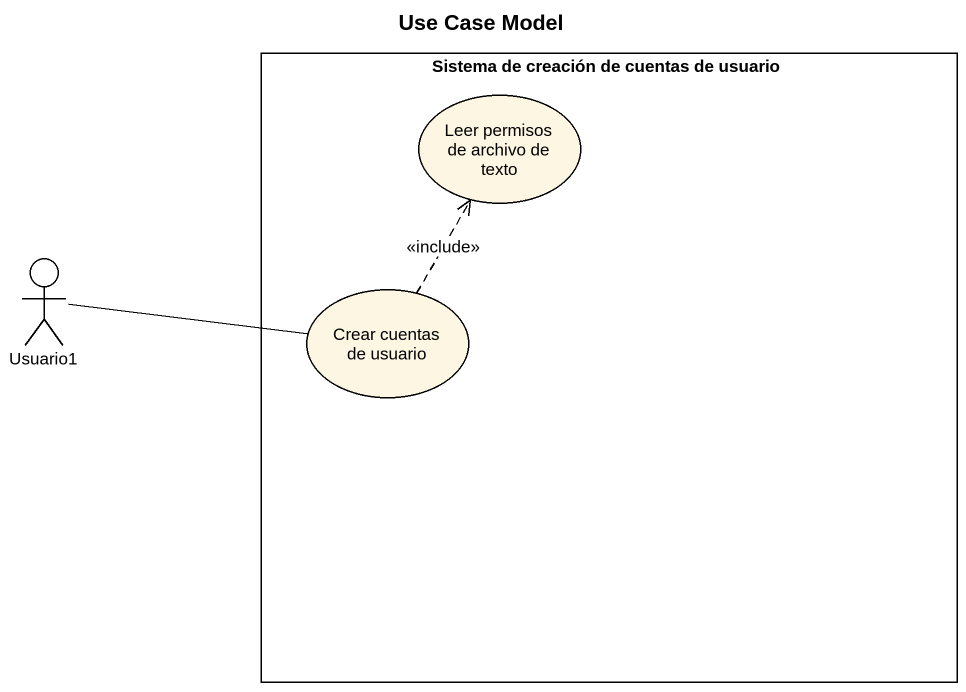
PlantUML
@startuml
title Use Case Model
rectangle "Sistema de creación de cuentas de usuario" as Sistema_de_creación_de {
  usecase "Leer permisos de archivo de texto" as Leer_permisos_de_archivo_de
  usecase "Crear cuentas de usuario" as Crear_cuentas_de_usuario
}
actor Usuario1
Usuario1 -right- Crear_cuentas_de_usuario
Crear_cuentas_de_usuario .up.> Leer_permisos_de_archivo_de : <<include>>
@enduml
